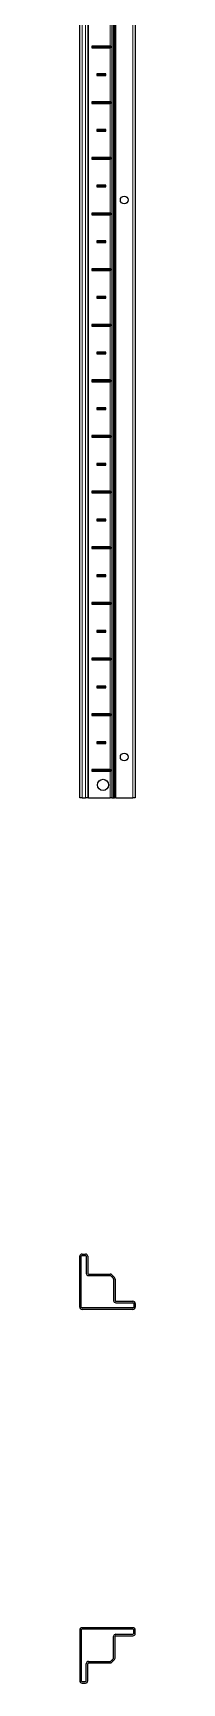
# Model space of a CAD drawing. Header units: millimetres. Extents: x -199 to 5773, y -1647 to 1507.
# Drawn here: x 1614 to 1663, y -1647 to -165 of the extents above; entities that cross this region are included whole.
import ezdxf

# ---------------------------------------------------------------- set-up
doc = ezdxf.new("R2010")
doc.units = ezdxf.units.MM

msp = doc.modelspace()

# ---------------------------------------------------------------- linework, layer by layer
at = {"color": 7, "linetype": 'Continuous', "lineweight": 25}
for p, q in [((1613.68, -851.79), (1613.68, 847.21)), ((1620.88, 847.21), (1620.88, -851.79)), ((1643.55, 847.21), (1643.55, -851.79)), ((1643.58, 847.21), (1643.58, -851.79)), ((1645.38, 847.21), (1645.38, -851.79)), ((1663.38, 847.21), (1663.38, -851.79)), ((1640.93, -176.54), (1624.53, -176.54)), ((1624.53, -176.54), (1624.53, -178.04)), ((1625.28, -177.29), (1624.53, -176.54)), ((1625.28, -177.29), (1624.53, -178.04)), ((1625.28, -177.29), (1640.78, -177.29)), ((1640.78, -177.29), (1641.42, -176.65)), ((1640.78, -177.29), (1641.42, -177.94)), ((1641.42, -177.94), (1641.42, -176.65)), ((1624.53, -178.04), (1640.93, -178.04)), ((1637.03, -201.54), (1629.03, -201.54)), ((1629.03, -201.54), (1629.03, -203.04)), ((1629.78, -202.29), (1629.03, -201.54)), ((1629.78, -202.29), (1629.03, -203.04)), ((1629.03, -203.04), (1637.03, -203.04)), ((1629.78, -202.29), (1636.28, -202.29)), ((1636.28, -202.29), (1637.03, -201.54)), ((1636.28, -202.29), (1637.03, -203.04)), ((1637.03, -203.04), (1637.03, -201.54)), ((1640.93, -226.54), (1624.53, -226.54)), ((1624.53, -226.54), (1624.53, -228.04)), ((1625.28, -227.29), (1624.53, -226.54)), ((1625.28, -227.29), (1624.53, -228.04)), ((1624.53, -228.04), (1640.93, -228.04)), ((1625.28, -227.29), (1640.78, -227.29)), ((1640.78, -227.29), (1641.42, -226.65)), ((1640.78, -227.29), (1641.42, -227.94)), ((1641.42, -227.94), (1641.42, -226.65)), ((1637.03, -251.54), (1629.03, -251.54)), ((1629.03, -251.54), (1629.03, -253.04)), ((1629.78, -252.29), (1629.03, -251.54)), ((1636.28, -252.29), (1637.03, -251.54)), ((1637.03, -253.04), (1637.03, -251.54)), ((1629.78, -252.29), (1629.03, -253.04)), ((1629.03, -253.04), (1637.03, -253.04)), ((1629.78, -252.29), (1636.28, -252.29)), ((1636.28, -252.29), (1637.03, -253.04)), ((1640.93, -276.54), (1624.53, -276.54)), ((1624.53, -276.54), (1624.53, -278.04)), ((1625.28, -277.29), (1624.53, -276.54)), ((1625.28, -277.29), (1624.53, -278.04)), ((1624.53, -278.04), (1640.93, -278.04)), ((1625.28, -277.29), (1640.78, -277.29)), ((1640.78, -277.29), (1641.42, -276.65)), ((1640.78, -277.29), (1641.42, -277.94)), ((1641.42, -277.94), (1641.42, -276.65)), ((1637.03, -301.54), (1629.03, -301.54)), ((1629.03, -301.54), (1629.03, -303.04)), ((1629.78, -302.29), (1629.03, -301.54)), ((1629.78, -302.29), (1629.03, -303.04)), ((1629.03, -303.04), (1637.03, -303.04)), ((1629.78, -302.29), (1636.28, -302.29)), ((1636.28, -302.29), (1637.03, -301.54)), ((1636.28, -302.29), (1637.03, -303.04)), ((1637.03, -303.04), (1637.03, -301.54)), ((1640.93, -326.54), (1624.53, -326.54)), ((1624.53, -326.54), (1624.53, -328.04)), ((1625.28, -327.29), (1624.53, -326.54)), ((1625.28, -327.29), (1624.53, -328.04)), ((1624.53, -328.04), (1640.93, -328.04)), ((1625.28, -327.29), (1640.78, -327.29)), ((1640.78, -327.29), (1641.42, -326.65)), ((1640.78, -327.29), (1641.42, -327.94)), ((1641.42, -327.94), (1641.42, -326.65)), ((1637.03, -351.54), (1629.03, -351.54)), ((1629.03, -351.54), (1629.03, -353.04)), ((1629.78, -352.29), (1629.03, -351.54)), ((1629.78, -352.29), (1629.03, -353.04)), ((1629.03, -353.04), (1637.03, -353.04)), ((1629.78, -352.29), (1636.28, -352.29)), ((1636.28, -352.29), (1637.03, -351.54)), ((1636.28, -352.29), (1637.03, -353.04)), ((1637.03, -353.04), (1637.03, -351.54)), ((1640.93, -376.54), (1624.53, -376.54)), ((1624.53, -376.54), (1624.53, -378.04)), ((1625.28, -377.29), (1624.53, -376.54)), ((1625.28, -377.29), (1624.53, -378.04)), ((1624.53, -378.04), (1640.93, -378.04)), ((1625.28, -377.29), (1640.78, -377.29)), ((1640.78, -377.29), (1641.42, -376.65)), ((1640.78, -377.29), (1641.42, -377.94)), ((1641.42, -377.94), (1641.42, -376.65)), ((1637.03, -401.54), (1629.03, -401.54)), ((1629.03, -401.54), (1629.03, -403.04)), ((1629.78, -402.29), (1629.03, -401.54)), ((1629.78, -402.29), (1629.03, -403.04)), ((1629.03, -403.04), (1637.03, -403.04)), ((1629.78, -402.29), (1636.28, -402.29)), ((1636.28, -402.29), (1637.03, -401.54)), ((1636.28, -402.29), (1637.03, -403.04)), ((1637.03, -403.04), (1637.03, -401.54)), ((1640.93, -426.54), (1624.53, -426.54)), ((1624.53, -426.54), (1624.53, -428.04)), ((1625.28, -427.29), (1624.53, -426.54)), ((1625.28, -427.29), (1624.53, -428.04)), ((1624.53, -428.04), (1640.93, -428.04)), ((1625.28, -427.29), (1640.78, -427.29)), ((1640.78, -427.29), (1641.42, -426.65)), ((1640.78, -427.29), (1641.42, -427.94)), ((1641.42, -427.94), (1641.42, -426.65)), ((1637.03, -451.54), (1629.03, -451.54)), ((1629.03, -451.54), (1629.03, -453.04)), ((1629.78, -452.29), (1629.03, -451.54)), ((1629.78, -452.29), (1629.03, -453.04)), ((1629.03, -453.04), (1637.03, -453.04)), ((1629.78, -452.29), (1636.28, -452.29)), ((1636.28, -452.29), (1637.03, -451.54)), ((1636.28, -452.29), (1637.03, -453.04)), ((1637.03, -453.04), (1637.03, -451.54)), ((1640.93, -476.54), (1624.53, -476.54)), ((1624.53, -476.54), (1624.53, -478.04)), ((1625.28, -477.29), (1624.53, -476.54)), ((1625.28, -477.29), (1624.53, -478.04)), ((1624.53, -478.04), (1640.93, -478.04)), ((1625.28, -477.29), (1640.78, -477.29)), ((1640.78, -477.29), (1641.42, -476.65)), ((1640.78, -477.29), (1641.42, -477.94)), ((1641.42, -477.94), (1641.42, -476.65)), ((1637.03, -501.54), (1629.03, -501.54)), ((1629.03, -501.54), (1629.03, -503.04)), ((1629.78, -502.29), (1629.03, -501.54)), ((1629.78, -502.29), (1629.03, -503.04)), ((1629.03, -503.04), (1637.03, -503.04)), ((1629.78, -502.29), (1636.28, -502.29)), ((1636.28, -502.29), (1637.03, -501.54)), ((1636.28, -502.29), (1637.03, -503.04)), ((1637.03, -503.04), (1637.03, -501.54)), ((1640.93, -526.54), (1624.53, -526.54)), ((1624.53, -526.54), (1624.53, -528.04)), ((1625.28, -527.29), (1624.53, -526.54)), ((1625.28, -527.29), (1624.53, -528.04)), ((1624.53, -528.04), (1640.93, -528.04)), ((1625.28, -527.29), (1640.78, -527.29)), ((1640.78, -527.29), (1641.42, -526.65)), ((1640.78, -527.29), (1641.42, -527.94)), ((1641.42, -527.94), (1641.42, -526.65)), ((1637.03, -551.54), (1629.03, -551.54)), ((1629.03, -551.54), (1629.03, -553.04)), ((1629.78, -552.29), (1629.03, -551.54)), ((1629.78, -552.29), (1629.03, -553.04)), ((1629.03, -553.04), (1637.03, -553.04)), ((1629.78, -552.29), (1636.28, -552.29)), ((1636.28, -552.29), (1637.03, -551.54)), ((1636.28, -552.29), (1637.03, -553.04)), ((1637.03, -553.04), (1637.03, -551.54)), ((1640.93, -576.54), (1624.53, -576.54)), ((1624.53, -576.54), (1624.53, -578.04)), ((1625.28, -577.29), (1624.53, -576.54)), ((1625.28, -577.29), (1624.53, -578.04)), ((1624.53, -578.04), (1640.93, -578.04)), ((1625.28, -577.29), (1640.78, -577.29)), ((1640.78, -577.29), (1641.42, -576.65)), ((1640.78, -577.29), (1641.42, -577.94)), ((1641.42, -577.94), (1641.42, -576.65)), ((1637.03, -601.54), (1629.03, -601.54)), ((1629.03, -601.54), (1629.03, -603.04)), ((1629.78, -602.29), (1629.03, -601.54)), ((1629.78, -602.29), (1629.03, -603.04)), ((1629.03, -603.04), (1637.03, -603.04)), ((1629.78, -602.29), (1636.28, -602.29)), ((1636.28, -602.29), (1637.03, -601.54)), ((1636.28, -602.29), (1637.03, -603.04)), ((1637.03, -603.04), (1637.03, -601.54)), ((1640.93, -626.54), (1624.53, -626.54)), ((1624.53, -626.54), (1624.53, -628.04)), ((1625.28, -627.29), (1624.53, -626.54)), ((1625.28, -627.29), (1624.53, -628.04)), ((1624.53, -628.04), (1640.93, -628.04)), ((1625.28, -627.29), (1640.78, -627.29)), ((1640.78, -627.29), (1641.42, -626.65)), ((1640.78, -627.29), (1641.42, -627.94)), ((1641.42, -627.94), (1641.42, -626.65)), ((1637.03, -651.54), (1629.03, -651.54)), ((1629.03, -651.54), (1629.03, -653.04)), ((1629.78, -652.29), (1629.03, -651.54)), ((1636.28, -652.29), (1637.03, -651.54)), ((1637.03, -653.04), (1637.03, -651.54)), ((1629.78, -652.29), (1629.03, -653.04)), ((1629.03, -653.04), (1637.03, -653.04)), ((1629.78, -652.29), (1636.28, -652.29)), ((1636.28, -652.29), (1637.03, -653.04)), ((1640.93, -676.54), (1624.53, -676.54)), ((1624.53, -676.54), (1624.53, -678.04)), ((1625.28, -677.29), (1624.53, -676.54)), ((1625.28, -677.29), (1624.53, -678.04)), ((1624.53, -678.04), (1640.93, -678.04)), ((1625.28, -677.29), (1640.78, -677.29)), ((1640.78, -677.29), (1641.42, -676.65)), ((1640.78, -677.29), (1641.42, -677.94)), ((1641.42, -677.94), (1641.42, -676.65)), ((1637.03, -701.54), (1629.03, -701.54)), ((1629.03, -701.54), (1629.03, -703.04)), ((1629.78, -702.29), (1629.03, -701.54)), ((1629.78, -702.29), (1629.03, -703.04)), ((1629.03, -703.04), (1637.03, -703.04)), ((1629.78, -702.29), (1636.28, -702.29)), ((1636.28, -702.29), (1637.03, -701.54)), ((1636.28, -702.29), (1637.03, -703.04)), ((1637.03, -703.04), (1637.03, -701.54)), ((1640.93, -726.54), (1624.53, -726.54)), ((1624.53, -726.54), (1624.53, -728.04)), ((1625.28, -727.29), (1624.53, -726.54)), ((1625.28, -727.29), (1624.53, -728.04)), ((1624.53, -728.04), (1640.93, -728.04)), ((1625.28, -727.29), (1640.78, -727.29)), ((1640.78, -727.29), (1641.42, -726.65)), ((1640.78, -727.29), (1641.42, -727.94)), ((1641.42, -727.94), (1641.42, -726.65)), ((1629.03, -751.54), (1629.03, -753.04)), ((1637.03, -751.54), (1629.03, -751.54)), ((1629.78, -752.29), (1629.03, -751.54)), ((1629.78, -752.29), (1629.03, -753.04)), ((1629.03, -753.04), (1637.03, -753.04)), ((1629.78, -752.29), (1636.28, -752.29)), ((1636.28, -752.29), (1637.03, -751.54)), ((1636.28, -752.29), (1637.03, -753.04)), ((1637.03, -753.04), (1637.03, -751.54)), ((1640.93, -776.54), (1624.53, -776.54)), ((1624.53, -776.54), (1624.53, -778.04)), ((1625.28, -777.29), (1624.53, -776.54)), ((1625.28, -777.29), (1624.53, -778.04)), ((1624.53, -778.04), (1640.93, -778.04)), ((1625.28, -777.29), (1640.78, -777.29)), ((1640.78, -777.29), (1641.42, -776.65)), ((1640.78, -777.29), (1641.42, -777.94)), ((1641.42, -777.94), (1641.42, -776.65)), ((1629.03, -801.54), (1629.03, -803.04)), ((1637.03, -801.54), (1629.03, -801.54)), ((1629.78, -802.29), (1629.03, -801.54)), ((1629.78, -802.29), (1629.03, -803.04)), ((1629.03, -803.04), (1637.03, -803.04)), ((1629.78, -802.29), (1636.28, -802.29)), ((1636.28, -802.29), (1637.03, -801.54)), ((1636.28, -802.29), (1637.03, -803.04)), ((1637.03, -803.04), (1637.03, -801.54)), ((1640.93, -826.54), (1624.53, -826.54)), ((1624.53, -826.54), (1624.53, -828.04)), ((1625.28, -827.29), (1624.53, -826.54)), ((1625.28, -827.29), (1624.53, -828.04)), ((1624.53, -828.04), (1640.93, -828.04)), ((1625.28, -827.29), (1640.78, -827.29)), ((1640.78, -827.29), (1641.42, -826.65)), ((1640.78, -827.29), (1641.42, -827.94)), ((1641.42, -827.94), (1641.42, -826.65)), ((1615.68, -851.79), (1613.68, -851.79)), ((1615.68, -851.79), (1618.88, -851.79)), ((1620.88, -851.79), (1618.88, -851.79)), ((1621.53, -851.79), (1620.88, -851.79)), ((1621.53, -851.79), (1640.93, -851.79)), ((1642.34, -851.79), (1640.93, -851.79)), ((1642.34, -851.79), (1643.55, -851.79)), ((1643.55, -851.79), (1643.58, -851.79)), ((1643.58, -851.79), (1644.79, -851.79)), ((1645.38, -851.79), (1644.79, -851.79)), ((1646.03, -851.79), (1645.38, -851.79)), ((1646.03, -851.79), (1661.38, -851.79)), ((1663.38, -851.79), (1661.38, -851.79)), ((1613.68, -1309.47), (1613.68, -1263.77)), ((1615.03, -1309.47), (1615.03, -1263.77)), ((1615.68, -1261.77), (1618.88, -1261.77)), ((1615.68, -1263.12), (1618.88, -1263.12)), ((1619.53, -1263.77), (1619.53, -1279.12)), ((1620.88, -1263.77), (1620.88, -1279.12)), ((1621.53, -1279.77), (1640.93, -1279.77)), ((1621.53, -1281.12), (1640.93, -1281.12)), ((1641.39, -1281.31), (1642.59, -1282.52)), ((1642.34, -1280.36), (1643.55, -1281.56)), ((1643.55, -1281.56), (1642.59, -1282.52)), ((1642.63, -1282.55), (1643.58, -1281.6)), ((1642.63, -1282.55), (1643.84, -1283.76)), ((1643.58, -1281.6), (1644.79, -1282.8)), ((1644.03, -1284.22), (1644.03, -1303.62)), ((1645.38, -1284.22), (1645.38, -1303.62)), ((1646.03, -1304.27), (1661.38, -1304.27)), ((1661.38, -1310.12), (1615.68, -1310.12)), ((1661.38, -1311.47), (1615.68, -1311.47)), ((1646.03, -1305.62), (1661.38, -1305.62)), ((1662.03, -1306.27), (1662.03, -1309.47)), ((1663.38, -1306.27), (1663.38, -1309.47)), ((1613.68, -1599.47), (1613.68, -1645.17)), ((1615.03, -1599.47), (1615.03, -1645.17)), ((1661.38, -1597.47), (1615.68, -1597.47)), ((1661.38, -1598.82), (1615.68, -1598.82)), ((1662.03, -1602.67), (1662.03, -1599.47)), ((1663.38, -1602.67), (1663.38, -1599.47)), ((1644.03, -1624.72), (1644.03, -1605.32)), ((1645.38, -1624.72), (1645.38, -1605.32)), ((1646.03, -1603.32), (1661.38, -1603.32)), ((1646.03, -1604.67), (1661.38, -1604.67)), ((1619.53, -1645.17), (1619.53, -1629.82)), ((1620.88, -1645.17), (1620.88, -1629.82)), ((1621.53, -1627.82), (1640.93, -1627.82)), ((1621.53, -1629.17), (1640.93, -1629.17)), ((1641.39, -1627.63), (1642.59, -1626.42)), ((1642.34, -1628.58), (1643.55, -1627.38)), ((1643.55, -1627.38), (1642.59, -1626.42)), ((1642.63, -1626.39), (1643.84, -1625.18)), ((1642.63, -1626.39), (1643.58, -1627.34)), ((1643.58, -1627.34), (1644.79, -1626.14)), ((1615.68, -1645.82), (1618.88, -1645.82)), ((1615.68, -1647.17), (1618.88, -1647.17))]:
    msp.add_line(p, q, dxfattribs=at)
at = {"color": 8, "linetype": 'Continuous', "lineweight": 18}
for p, q in [((1615.68, 847.21), (1615.68, -851.79)), ((1618.88, -851.79), (1618.88, 847.21)), ((1621.53, 847.21), (1621.53, -851.79)), ((1642.34, 847.21), (1642.34, -851.79)), ((1644.79, -851.79), (1644.79, 847.21)), ((1646.03, 847.21), (1646.03, -851.79)), ((1661.38, -851.79), (1661.38, 847.21)), ((1640.93, -176.54), (1640.93, -128.04)), ((1640.93, -226.54), (1640.93, -178.04)), ((1640.93, -276.54), (1640.93, -228.04)), ((1640.93, -326.54), (1640.93, -278.04)), ((1640.93, -376.54), (1640.93, -328.04)), ((1640.93, -426.54), (1640.93, -378.04)), ((1640.93, -476.54), (1640.93, -428.04)), ((1640.93, -526.54), (1640.93, -478.04)), ((1640.93, -576.54), (1640.93, -528.04)), ((1640.93, -626.54), (1640.93, -578.04)), ((1640.93, -676.54), (1640.93, -628.04)), ((1640.93, -726.54), (1640.93, -678.04)), ((1640.93, -776.54), (1640.93, -728.04)), ((1640.93, -826.54), (1640.93, -778.04)), ((1640.93, -851.79), (1640.93, -828.04))]:
    msp.add_line(p, q, dxfattribs=at)
at = {"color": 7, "linetype": 'Continuous', "lineweight": 25}
for centre, radius in [((1653.53, -314.79), 3.5), ((1653.53, -815.29), 3.5), ((1634.53, -840.29), 5)]:
    msp.add_circle(centre, radius, dxfattribs=at)
for centre, radius, start, end in [((1615.68, -1263.77), 2, 90, 180), ((1615.68, -1263.77), 0.65, 90, 180), ((1618.88, -1263.77), 2, 0, 90), ((1618.88, -1263.77), 0.65, 0, 90), ((1621.53, -1279.12), 2, 180, 270), ((1621.53, -1279.12), 0.65, 180, 270), ((1640.93, -1281.77), 2, 45, 90), ((1640.93, -1281.77), 0.65, 45, 90), ((1643.38, -1284.22), 0.65, 0, 45), ((1643.38, -1284.22), 2, 0, 45), ((1646.03, -1303.62), 2, 180, 270), ((1646.03, -1303.62), 0.65, 180, 270), ((1661.38, -1306.27), 2, 0, 90), ((1615.68, -1309.47), 2, 180, 270), ((1615.68, -1309.47), 0.65, 180, 270), ((1661.38, -1306.27), 0.65, 0, 90), ((1661.38, -1309.47), 2, 270, 0), ((1661.38, -1309.47), 0.65, 270, 0), ((1615.68, -1599.47), 2, 90, 180), ((1615.68, -1599.47), 0.65, 90, 180), ((1661.38, -1599.47), 2, 0, 90), ((1661.38, -1599.47), 0.65, 0, 90), ((1646.03, -1605.32), 2, 90, 180), ((1646.03, -1605.32), 0.65, 90, 180), ((1661.38, -1602.67), 2, 270, 0), ((1661.38, -1602.67), 0.65, 270, 0), ((1621.53, -1629.82), 2, 90, 180), ((1621.53, -1629.82), 0.65, 90, 180), ((1640.93, -1627.17), 0.65, 270, 315), ((1640.93, -1627.17), 2, 270, 315), ((1643.38, -1624.72), 0.65, 315, 0), ((1643.38, -1624.72), 2, 315, 0), ((1615.68, -1645.17), 2, 180, 270), ((1615.68, -1645.17), 0.65, 180, 270), ((1618.88, -1645.17), 0.65, 270, 0), ((1618.88, -1645.17), 2, 270, 0)]:
    msp.add_arc(centre, radius, start, end, dxfattribs=at)
for centre, start_param, end_param in [((1640.93, -180.01), 6.0349159, 6.2831853), ((1640.93, -174.58), 3.1415927, 3.389862), ((1640.93, -230.01), 6.0349159, 6.2831853), ((1640.93, -224.58), 3.1415927, 3.389862), ((1640.93, -280.01), 6.0349159, 6.2831853), ((1640.93, -274.58), 3.1415927, 3.389862), ((1640.93, -330.01), 6.0349159, 6.2831853), ((1640.93, -324.58), 3.1415927, 3.389862), ((1640.93, -380.01), 6.0349159, 6.2831853), ((1640.93, -374.58), 3.1415927, 3.389862), ((1640.93, -430.01), 6.0349159, 6.2831853), ((1640.93, -424.58), 3.1415927, 3.389862), ((1640.93, -480.01), 6.0349159, 6.2831853), ((1640.93, -474.58), 3.1415927, 3.389862), ((1640.93, -530.01), 6.0349159, 6.2831853), ((1640.93, -524.58), 3.1415927, 3.389862), ((1640.93, -580.01), 6.0349159, 6.2831853), ((1640.93, -574.58), 3.1415927, 3.389862), ((1640.93, -630.01), 6.0349159, 6.2831853), ((1640.93, -624.58), 3.1415927, 3.389862), ((1640.93, -680.01), 6.0349159, 6.2831853), ((1640.93, -674.58), 3.1415927, 3.389862), ((1640.93, -730.01), 6.0349159, 6.2831853), ((1640.93, -724.58), 3.1415927, 3.389862), ((1640.93, -780.01), 6.0349159, 6.2831853), ((1640.93, -774.58), 3.1415927, 3.389862), ((1640.93, -830.01), 6.0349159, 6.2831853), ((1640.93, -824.58), 3.1415927, 3.389862)]:
    msp.add_ellipse(centre, major_axis=(0, 3.46), ratio=0.5773503, start_param=start_param, end_param=end_param, dxfattribs=at)

doc.saveas('drawing.dxf')
